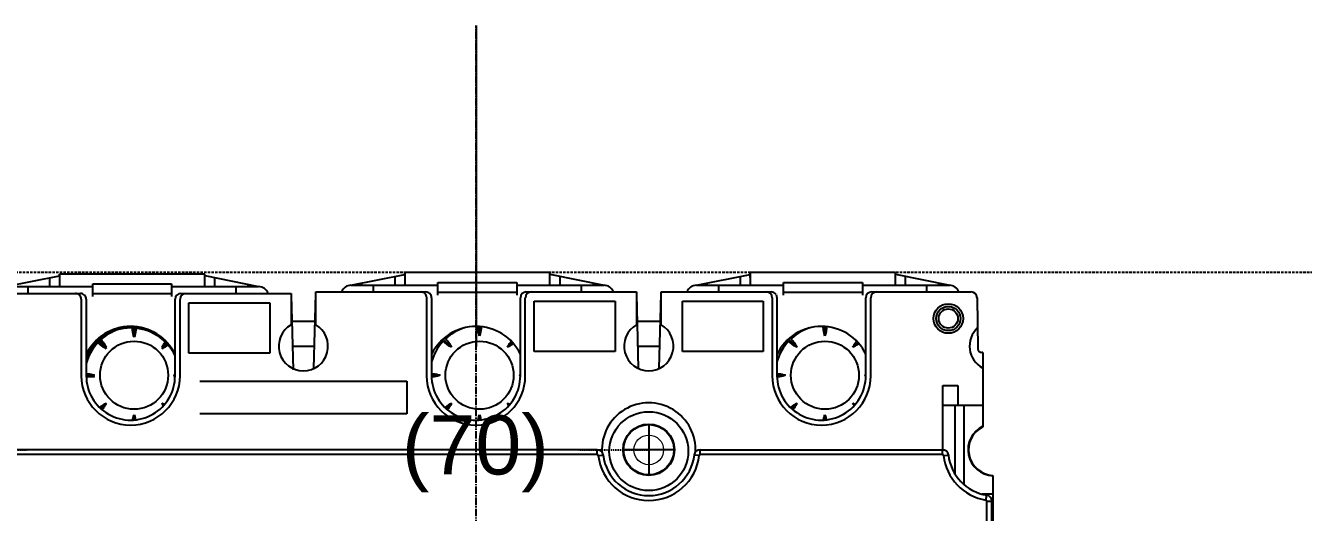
# Model space of a CAD drawing. Header units: millimetres. Extents: x 0 to 6325, y 0 to 4472.
# Drawn here: x 4446.9 to 4576.4, y 4002.5 to 4051.8 of the extents above; entities that cross this region are included whole.
import ezdxf
from ezdxf.enums import TextEntityAlignment as Align

# ---------------------------------------------------------------- set-up
doc = ezdxf.new("R2010")
doc.units = ezdxf.units.MM
for name, pattern in [('AXES2', [1.125, 0.75, -0.125, 0.125, -0.125]), ('DASHED', [0.75, 0.5, -0.25]), ('DASHED2', [0.375, 0.25, -0.125])]:
    doc.linetypes.add(name, pattern=pattern)
doc.layers.add('AXE', color=80, linetype='AXES2')
doc.layers.add('THIET BI', color=2, linetype='Continuous')
doc.styles.add('chuviet', font='arial.ttf')

# ---------------------------------------------------------------- blocks, each defined once
blk = doc.blocks.new('dfdfdfd')
for p, q in [((2712784.92, 168012.33), (2712790.4, 168013.43)), ((2712789.4, 168012.33), (2712789.4, 168013.22)), ((2712790.4, 168013.6), (2712790.4, 168012.33)), ((2712805.1, 168013.6), (2712790.4, 168013.6)), ((2712790.4, 168013.45), (2712790.4, 168013.6)), ((2712805.1, 168012.33), (2712805.1, 168013.6)), ((2712805.1, 168013.45), (2712805.1, 168013.6)), ((2712805.1, 168013.45), (2712810.57, 168012.33)), ((2712806.1, 168013.23), (2712806.1, 168012.33)), ((2712819.92, 168012.47), (2712825.39, 168013.57)), ((2712824.39, 168012.47), (2712824.39, 168013.36)), ((2712825.39, 168013.75), (2712825.39, 168012.47)), ((2712840.09, 168013.75), (2712825.39, 168013.75)), ((2712825.39, 168013.59), (2712825.39, 168013.75)), ((2712828.74, 168011.48), (2712828.74, 168012.75)), ((2712828.74, 168012.75), (2712836.74, 168012.75)), ((2712836.74, 168012.75), (2712836.74, 168011.48)), ((2712840.09, 168012.47), (2712840.09, 168013.75)), ((2712840.09, 168013.59), (2712840.09, 168013.75)), ((2712840.09, 168013.59), (2712845.57, 168012.47)), ((2712841.09, 168013.37), (2712841.09, 168012.47)), ((2712854.92, 168012.47), (2712860.39, 168013.57)), ((2712859.39, 168012.47), (2712859.39, 168013.36)), ((2712860.39, 168013.75), (2712860.39, 168012.47)), ((2712875.09, 168013.75), (2712860.39, 168013.75)), ((2712860.39, 168013.59), (2712860.39, 168013.75)), ((2712863.74, 168011.48), (2712863.74, 168012.75)), ((2712863.74, 168012.75), (2712871.74, 168012.75)), ((2712871.74, 168012.75), (2712871.74, 168011.48)), ((2712875.09, 168012.47), (2712875.09, 168013.75)), ((2712875.09, 168013.59), (2712875.09, 168013.75)), ((2712875.09, 168013.59), (2712880.61, 168012.47)), ((2712876.09, 168013.37), (2712876.09, 168012.47)), ((2712781.35, 168011.65), (2712792.5, 168011.65)), ((2712784.92, 168012.33), (2712793.75, 168012.33)), ((2712787.2, 168011.65), (2712787.2, 168012.33)), ((2712793.75, 168011.34), (2712793.75, 168012.6)), ((2712793.75, 168012.6), (2712801.75, 168012.6)), ((2712801.75, 168011.6), (2712793.75, 168011.6)), ((2712801.75, 168012.6), (2712801.75, 168011.34)), ((2712801.75, 168012.33), (2712810.57, 168012.33)), ((2712802.7, 168011.65), (2712813.85, 168011.65)), ((2712808.3, 168011.65), (2712808.3, 168012.33)), ((2712813.85, 168011.65), (2712813.85, 168008.32)), ((2712813.85, 168011.43), (2712814.05, 168003.91)), ((2712816.15, 168004.05), (2712816.35, 168011.59)), ((2712816.35, 168008.46), (2712816.35, 168011.8)), ((2712816.35, 168011.8), (2712827.49, 168011.8)), ((2712819.92, 168012.47), (2712828.74, 168012.47)), ((2712822.19, 168011.8), (2712822.19, 168012.47)), ((2712836.74, 168011.75), (2712828.74, 168011.75)), ((2712836.74, 168012.47), (2712845.57, 168012.47)), ((2712837.69, 168011.8), (2712848.85, 168011.8)), ((2712843.29, 168011.8), (2712843.29, 168012.47)), ((2712848.85, 168011.8), (2712848.85, 168008.46)), ((2712848.85, 168011.57), (2712849.04, 168004.05)), ((2712851.15, 168004.05), (2712851.35, 168011.59)), ((2712851.35, 168008.46), (2712851.35, 168011.8)), ((2712851.35, 168011.8), (2712862.49, 168011.8)), ((2712854.92, 168012.47), (2712863.74, 168012.47)), ((2712857.19, 168011.8), (2712857.19, 168012.47)), ((2712863, 168011.52), (2712863.09, 168011.2)), ((2712871.74, 168011.75), (2712863.74, 168011.75)), ((2712871.74, 168012.47), (2712880.57, 168012.47)), ((2712872.69, 168011.8), (2712882.76, 168011.8)), ((2712878.29, 168011.8), (2712878.29, 168012.47)), ((2712792.6, 168011.06), (2712792.6, 168003.14)), ((2712793.1, 168011.05), (2712793.1, 168003.15)), ((2712802.1, 168003.15), (2712802.1, 168011.05)), ((2712802.6, 168003.17), (2712802.6, 168011.04)), ((2712803.5, 168005.6), (2712803.5, 168010.7)), ((2712803.5, 168010.7), (2712811.7, 168010.7)), ((2712811.7, 168010.7), (2712811.7, 168005.6)), ((2712827.59, 168011.2), (2712827.59, 168003.28)), ((2712828.09, 168011.2), (2712828.09, 168003.3)), ((2712837.09, 168003.3), (2712837.09, 168011.2)), ((2712837.59, 168003.31), (2712837.59, 168011.19)), ((2712838.5, 168005.75), (2712838.5, 168010.85)), ((2712838.5, 168010.85), (2712846.7, 168010.85)), ((2712846.7, 168010.85), (2712846.7, 168005.75)), ((2712853.5, 168005.75), (2712853.5, 168010.85)), ((2712853.5, 168010.85), (2712861.7, 168010.85)), ((2712861.7, 168010.85), (2712861.7, 168005.75)), ((2712862.6, 168011.2), (2712862.6, 168003.3)), ((2712863.09, 168011.2), (2712863.09, 168003.3)), ((2712872.09, 168003.3), (2712872.09, 168011.2)), ((2712872.6, 168003.3), (2712872.6, 168011.2)), ((2712883.36, 168011.21), (2712883.45, 168006.04)), ((2712797.95, 168007.35), (2712797.95, 168008.27)), ((2712797.95, 168007.2), (2712797.95, 168008.12)), ((2712816.27, 168008.8), (2712813.92, 168008.8)), ((2712832.95, 168007.35), (2712832.95, 168008.26)), ((2712851.27, 168008.8), (2712848.92, 168008.8)), ((2712867.95, 168007.35), (2712867.95, 168008.26)), ((2712794.07, 168006.82), (2712794.18, 168006.71)), ((2712794.07, 168006.68), (2712794.18, 168006.56)), ((2712794.2, 168006.77), (2712794.11, 168006.86)), ((2712794.21, 168006.62), (2712794.11, 168006.72)), ((2712795.12, 168006.18), (2712794.27, 168007.02)), ((2712795.12, 168006.03), (2712794.28, 168006.88)), ((2712794.46, 168007.17), (2712794.53, 168007.09)), ((2712794.46, 168007.02), (2712794.53, 168006.95)), ((2712794.59, 168007.12), (2712794.51, 168007.2)), ((2712794.59, 168006.97), (2712794.51, 168007.06)), ((2712800.78, 168006.18), (2712801.27, 168006.66)), ((2712800.78, 168006.03), (2712801.27, 168006.52)), ((2712813.98, 168006.3), (2712816.21, 168006.3)), ((2712829.07, 168006.82), (2712829.18, 168006.71)), ((2712829.2, 168006.77), (2712829.11, 168006.86)), ((2712830.12, 168006.18), (2712829.27, 168007.02)), ((2712829.46, 168007.16), (2712829.53, 168007.09)), ((2712829.59, 168007.12), (2712829.5, 168007.2)), ((2712835.78, 168006.18), (2712836.27, 168006.66)), ((2712848.98, 168006.3), (2712851.21, 168006.3)), ((2712864.07, 168006.82), (2712864.18, 168006.71)), ((2712864.2, 168006.77), (2712864.11, 168006.86)), ((2712865.12, 168006.18), (2712864.27, 168007.02)), ((2712864.46, 168007.16), (2712864.53, 168007.09)), ((2712864.59, 168007.12), (2712864.5, 168007.2)), ((2712870.78, 168006.18), (2712871.27, 168006.66)), ((2712811.7, 168005.6), (2712803.5, 168005.6)), ((2712846.7, 168005.75), (2712838.5, 168005.75)), ((2712861.7, 168005.75), (2712853.5, 168005.75)), ((2712883.95, 168005.65), (2712883.85, 168005.65)), ((2712883.95, 168005.65), (2712883.95, 167998.13)), ((2712793.95, 168003.35), (2712793.1, 168003.35)), ((2712793.95, 168003.2), (2712793.1, 168003.2)), ((2712801.95, 168003.35), (2712802.1, 168003.35)), ((2712801.96, 168003.2), (2712802.1, 168003.2)), ((2712804.6, 168002.75), (2712825.6, 168002.75)), ((2712825.6, 168002.75), (2712825.6, 167999.45)), ((2712828.95, 168003.35), (2712828.09, 168003.35)), ((2712836.95, 168003.35), (2712837.09, 168003.35)), ((2712863.95, 168003.35), (2712863.09, 168003.35)), ((2712871.95, 168003.35), (2712872.09, 168003.35)), ((2712879.9, 167995.8), (2712879.9, 168002.3)), ((2712879.9, 168002.3), (2712881.4, 168002.3)), ((2712881.4, 168002.3), (2712881.4, 168000.3)), ((2712795.12, 168000.52), (2712794.59, 167999.98)), ((2712800.95, 168000.35), (2712800.78, 168000.52)), ((2712830.12, 168000.52), (2712829.58, 167999.98)), ((2712835.95, 168000.34), (2712835.78, 168000.52)), ((2712865.12, 168000.52), (2712864.58, 167999.98)), ((2712870.95, 168000.34), (2712870.78, 168000.52)), ((2712879.9, 168000.3), (2712883.95, 168000.3)), ((2712881.15, 167993.31), (2712881.15, 168000.3)), ((2712882.05, 167992.28), (2712882.05, 168000.3)), ((2712797.95, 167998.84), (2712797.95, 167999.35)), ((2712825.6, 167999.45), (2712804.6, 167999.45)), ((2712832.95, 167998.84), (2712832.95, 167999.34)), ((2712867.95, 167998.84), (2712867.95, 167999.34)), ((2712844.88, 167995.8), (2712785.1, 167995.8)), ((2712844.88, 167995.3), (2712785.33, 167995.3)), ((2712844.88, 167995.3), (2712844.88, 167995.8)), ((2712844.98, 167995.21), (2712845.48, 167995.26)), ((2712855.21, 167995.21), (2712854.72, 167995.26)), ((2712855.31, 167995.3), (2712855.31, 167995.8)), ((2712855.31, 167995.8), (2712880.1, 167995.8)), ((2712879.86, 167995.3), (2712855.31, 167995.3)), ((2712879.86, 167995.3), (2712879.86, 167995.8)), ((2712879.96, 167995.21), (2712880.46, 167995.26)), ((2712880.1, 167995.8), (2712880.1, 167995.75)), ((2712884.95, 167993.2), (2712884.95, 167903.27)), ((2712884.95, 167991.3), (2712883.88, 167991.3)), ((2712884.26, 167990.69), (2712884.34, 167991.19)), ((2712884.35, 167985.79), (2712884.35, 167990.6)), ((2712884.35, 167990.6), (2712884.85, 167990.6)), ((2712884.85, 167904.4), (2712884.85, 167990.6))]:
    blk.add_line(p, q)
for centre, radius in [((2712880.45, 168009.1), 1.5), ((2712880.45, 168009.1), 1.23), ((2712880.45, 168009.1), 0.975), ((2712797.95, 168003.35), 3.45), ((2712832.95, 168003.35), 3.45), ((2712867.95, 168003.35), 3.45), ((2712850.1, 167995.8), 2.6), ((2712850.1, 167995.8), 2.55)]:
    blk.add_circle(centre, radius)
for centre, radius, start, end in [((2712792, 168011.05), 0.6, 359.9811, 90.0003), ((2712792.5, 168011.05), 0.6, 0.0008, 90.0044), ((2712802.7, 168011.05), 0.6, 90.0044, 180.0002), ((2712803.2, 168011.05), 0.6, 89.9998, 179.9699), ((2712809.22, 168011.51), 1, 55.0271, 77.5109), ((2712810.57, 168011.33), 1, 19.111, 90), ((2712819.92, 168011.47), 1, 90.0002, 160.8943), ((2712821.27, 168011.67), 1, 102.4318, 126.1569), ((2712827, 168011.2), 0.6, 359.9811, 90.0003), ((2712827.49, 168011.2), 0.6, 0.0008, 90.0044), ((2712837.69, 168011.2), 0.6, 90.0044, 180.0002), ((2712838.2, 168011.2), 0.6, 89.9998, 179.9699), ((2712844.22, 168011.66), 1, 55.0271, 77.5109), ((2712845.57, 168011.47), 1, 19.111, 90), ((2712854.92, 168011.47), 1, 90.0002, 160.8943), ((2712856.27, 168011.67), 1, 102.4318, 126.1569), ((2712862, 168011.2), 0.6, 0.0007, 89.9891), ((2712862.49, 168011.2), 0.6, 32.7034, 90.0054), ((2712872.69, 168011.2), 0.6, 90.0098, 180.0002), ((2712873.2, 168011.2), 0.6, 90.0025, 179.9989), ((2712879.22, 168011.66), 1, 55.0271, 77.5109), ((2712880.57, 168011.47), 1, 19.1074, 90), ((2712882.76, 168011.2), 0.6, 1.0002, 90.0027), ((2712797.6, 168003.3), 5, 25.843, 154.1578), ((2712797.6, 168003.15), 5, 25.843, 154.1578), ((2712797.95, 168003.35), 5.05, 110.0682, 133.058), ((2712797.95, 168003.2), 5.05, 110.0685, 133.058), ((2712797.95, 168003.35), 5.05, 108.3956, 131.7236), ((2712797.95, 168003.2), 5.05, 108.3965, 131.7236), ((2712815.1, 168006.3), 2.5, 120.0003, 59.9997), ((2712832.6, 168003.3), 5, 25.843, 154.1578), ((2712832.95, 168003.35), 5.05, 110.0685, 133.058), ((2712832.95, 168003.35), 5.05, 108.3965, 131.7236), ((2712850.1, 168006.3), 2.5, 120.0006, 59.9994), ((2712867.6, 168003.3), 5, 25.843, 154.1578), ((2712867.95, 168003.35), 5.05, 110.0682, 133.058), ((2712867.95, 168003.35), 5.05, 108.3956, 131.7236), ((2712885.1, 168006.3), 2.5, 132.3068, 242.5678), ((2712797.95, 168003.35), 5.05, 138.2766, 164.4976), ((2712797.95, 168003.35), 5.05, 136.9422, 164.4353), ((2712797.95, 168003.2), 5.05, 136.9422, 164.435), ((2712797.95, 168003.2), 5.05, 138.2766, 164.4974), ((2712832.95, 168003.35), 5.05, 136.9422, 164.435), ((2712832.95, 168003.35), 5.05, 138.2766, 164.4974), ((2712867.95, 168003.35), 5.05, 136.9422, 164.4353), ((2712867.95, 168003.35), 5.05, 138.2766, 164.4976), ((2712883.85, 168006.05), 0.4, 181, 270), ((2712797.6, 168003.3), 5, 180.0002, 0.0002), ((2712797.6, 168003.3), 4.5, 179.9962, 360), ((2712832.59, 168003.3), 5, 180.1316, 0), ((2712832.59, 168003.3), 4.5, 179.996, 360), ((2712867.6, 168003.3), 5, 180.0002, 0.0002), ((2712867.59, 168003.3), 4.5, 179.9962, 360), ((2712850.1, 167995.8), 4.75, 356.59, 183.4099), ((2712885.1, 167995.8), 2.65, 115.7193, 266.7552), ((2712885.1, 167995.79), 2.6, 116.2586, 266.6862), ((2712844.88, 167995.2), 0.6, 6.5624, 90), ((2712844.88, 167995.2), 0.1, 6.5624, 90), ((2712850.1, 167995.8), 5.15, 186.5624, 353.4376), ((2712850.1, 167995.8), 4.65, 186.5624, 353.4376), ((2712855.31, 167995.2), 0.6, 90, 173.4376), ((2712855.31, 167995.2), 0.1, 90, 173.4376), ((2712879.86, 167995.2), 0.6, 6.5374, 90), ((2712879.86, 167995.2), 0.1, 6.5374, 90), ((2712885.1, 167995.8), 5.17, 186.5374, 260.7182), ((2712885.1, 167995.8), 4.67, 186.5374, 260.7182), ((2712884.25, 167990.6), 0.6, 0, 80.7182), ((2712884.25, 167990.6), 0.1, 0, 80.7182)]:
    blk.add_arc(centre, radius, start, end)
for points, knots in [([(2712860.39, 168013.25), (2712860.39, 168013.28), (2712860.39, 168013.36), (2712860.38, 168013.47), (2712860.37, 168013.54), (2712860.36, 168013.57)], [0, 0, 0, 0, 0.1067968, 0.2273914, 0.3224654, 0.3224654, 0.3224654, 0.3224654]), ([(2712797.95, 168007.35), (2712797.91, 168007.46), (2712797.85, 168007.69), (2712797.8, 168008), (2712797.78, 168008.2), (2712797.78, 168008.28)], [0, 0, 0, 0, 0.3517872, 0.7059577, 0.9498197, 0.9498197, 0.9498197, 0.9498197]), ([(2712797.95, 168007.2), (2712797.91, 168007.32), (2712797.85, 168007.54), (2712797.8, 168007.86), (2712797.79, 168008.06), (2712797.78, 168008.14)], [0, 0, 0, 0, 0.3517872, 0.7059578, 0.9498205, 0.9498205, 0.9498205, 0.9498205]), ([(2712798.12, 168008.25), (2712798.12, 168008.18), (2712798.1, 168007.99), (2712798.05, 168007.69), (2712797.99, 168007.46), (2712797.95, 168007.35)], [0, 0, 0, 0, 0.2133175, 0.5674723, 0.9189504, 0.9189504, 0.9189504, 0.9189504]), ([(2712798.12, 168008.11), (2712798.12, 168008.03), (2712798.11, 168007.85), (2712798.06, 168007.54), (2712797.99, 168007.32), (2712797.95, 168007.2)], [0, 0, 0, 0, 0.2133182, 0.567473, 0.9189512, 0.9189512, 0.9189512, 0.9189512]), ([(2712832.95, 168007.35), (2712832.91, 168007.46), (2712832.85, 168007.69), (2712832.8, 168008), (2712832.78, 168008.2), (2712832.78, 168008.28)], [0, 0, 0, 0, 0.3517872, 0.7059578, 0.9498205, 0.9498205, 0.9498205, 0.9498205]), ([(2712833.12, 168008.25), (2712833.11, 168008.18), (2712833.1, 168007.99), (2712833.05, 168007.69), (2712832.99, 168007.46), (2712832.95, 168007.35)], [0, 0, 0, 0, 0.2133182, 0.567473, 0.9189512, 0.9189512, 0.9189512, 0.9189512]), ([(2712867.95, 168007.35), (2712867.91, 168007.46), (2712867.85, 168007.69), (2712867.8, 168008), (2712867.78, 168008.2), (2712867.78, 168008.28)], [0, 0, 0, 0, 0.3517872, 0.7059577, 0.9498197, 0.9498197, 0.9498197, 0.9498197]), ([(2712868.12, 168008.25), (2712868.11, 168008.18), (2712868.1, 168007.99), (2712868.05, 168007.69), (2712867.99, 168007.46), (2712867.95, 168007.35)], [0, 0, 0, 0, 0.2133175, 0.5674723, 0.9189504, 0.9189504, 0.9189504, 0.9189504]), ([(2712794.18, 168006.71), (2712794.18, 168006.72), (2712794.19, 168006.73), (2712794.2, 168006.75), (2712794.2, 168006.76), (2712794.2, 168006.77)], [0, 0, 0, 0, 0.02095836, 0.04193502, 0.06292966, 0.06292966, 0.06292966, 0.06292966]), ([(2712794.18, 168006.56), (2712794.19, 168006.57), (2712794.19, 168006.58), (2712794.2, 168006.6), (2712794.2, 168006.62), (2712794.21, 168006.62)], [0, 0, 0, 0, 0.02095836, 0.04193502, 0.06292966, 0.06292966, 0.06292966, 0.06292966]), ([(2712794.2, 168006.77), (2712794.21, 168006.77), (2712794.22, 168006.78), (2712794.24, 168006.79), (2712794.26, 168006.79), (2712794.26, 168006.8)], [0, 0, 0, 0, 0.02108079, 0.04214508, 0.06319282, 0.06319282, 0.06319282, 0.06319282]), ([(2712794.21, 168006.62), (2712794.21, 168006.63), (2712794.23, 168006.63), (2712794.24, 168006.64), (2712794.26, 168006.65), (2712794.26, 168006.65)], [0, 0, 0, 0, 0.02108079, 0.04214508, 0.06319282, 0.06319282, 0.06319282, 0.06319282]), ([(2712795.12, 168006.18), (2712795.02, 168006.23), (2712794.81, 168006.34), (2712794.52, 168006.55), (2712794.35, 168006.71), (2712794.26, 168006.8)], [0, 0, 0, 0, 0.351786, 0.705898, 1.063286, 1.063286, 1.063286, 1.063286]), ([(2712795.12, 168006.03), (2712795.02, 168006.08), (2712794.81, 168006.2), (2712794.52, 168006.41), (2712794.35, 168006.57), (2712794.26, 168006.65)], [0, 0, 0, 0, 0.351786, 0.705898, 1.063286, 1.063286, 1.063286, 1.063286]), ([(2712794.53, 168007.09), (2712794.53, 168007.09), (2712794.52, 168007.08), (2712794.51, 168007.06), (2712794.51, 168007.04), (2712794.5, 168007.04)], [0, 0, 0, 0, 0.02104995, 0.04211779, 0.06320371, 0.06320371, 0.06320371, 0.06320371]), ([(2712794.5, 168007.04), (2712794.59, 168006.95), (2712794.75, 168006.78), (2712794.96, 168006.49), (2712795.07, 168006.28), (2712795.12, 168006.18)], [0, 0, 0, 0, 0.357721, 0.711816, 1.063293, 1.063293, 1.063293, 1.063293]), ([(2712794.53, 168006.95), (2712794.53, 168006.94), (2712794.52, 168006.93), (2712794.52, 168006.91), (2712794.51, 168006.9), (2712794.51, 168006.89)], [0, 0, 0, 0, 0.02104995, 0.04211779, 0.06320371, 0.06320371, 0.06320371, 0.06320371]), ([(2712794.51, 168006.89), (2712794.59, 168006.81), (2712794.75, 168006.63), (2712794.96, 168006.34), (2712795.07, 168006.14), (2712795.12, 168006.03)], [0, 0, 0, 0, 0.357721, 0.711816, 1.063293, 1.063293, 1.063293, 1.063293]), ([(2712794.53, 168007.09), (2712794.54, 168007.1), (2712794.55, 168007.1), (2712794.57, 168007.11), (2712794.58, 168007.11), (2712794.59, 168007.12)], [0, 0, 0, 0, 0.02099181, 0.04196529, 0.06292042, 0.06292042, 0.06292042, 0.06292042]), ([(2712794.53, 168006.95), (2712794.54, 168006.95), (2712794.55, 168006.96), (2712794.57, 168006.96), (2712794.59, 168006.97), (2712794.59, 168006.97)], [0, 0, 0, 0, 0.02099181, 0.0419653, 0.06292042, 0.06292042, 0.06292042, 0.06292042]), ([(2712800.78, 168006.18), (2712800.83, 168006.28), (2712800.95, 168006.49), (2712801.09, 168006.68), (2712801.16, 168006.78), (2712801.16, 168006.78)], [0, 0, 0, 0, 0.3518006, 0.7059213, 0.7135328, 0.7135328, 0.7135328, 0.7135328]), ([(2712800.78, 168006.03), (2712800.83, 168006.14), (2712800.95, 168006.34), (2712801.09, 168006.54), (2712801.17, 168006.63), (2712801.17, 168006.63)], [0, 0, 0, 0, 0.3518006, 0.7059213, 0.7135385, 0.7135385, 0.7135385, 0.7135385]), ([(2712801.37, 168006.55), (2712801.28, 168006.48), (2712801.09, 168006.34), (2712800.89, 168006.23), (2712800.78, 168006.18)], [0, 0, 0, 0, 0.3454717, 0.6969639, 0.6969639, 0.6969639, 0.6969639]), ([(2712801.37, 168006.41), (2712801.28, 168006.33), (2712801.09, 168006.2), (2712800.89, 168006.08), (2712800.78, 168006.03)], [0, 0, 0, 0, 0.3454774, 0.6969696, 0.6969696, 0.6969696, 0.6969696]), ([(2712829.18, 168006.71), (2712829.18, 168006.71), (2712829.19, 168006.73), (2712829.2, 168006.75), (2712829.2, 168006.76), (2712829.2, 168006.77)], [0, 0, 0, 0, 0.02095836, 0.04193502, 0.06292966, 0.06292966, 0.06292966, 0.06292966]), ([(2712829.2, 168006.77), (2712829.21, 168006.77), (2712829.22, 168006.78), (2712829.24, 168006.78), (2712829.25, 168006.79), (2712829.26, 168006.79)], [0, 0, 0, 0, 0.02108078, 0.04214508, 0.06319281, 0.06319281, 0.06319281, 0.06319281]), ([(2712830.12, 168006.18), (2712830.01, 168006.23), (2712829.81, 168006.34), (2712829.52, 168006.55), (2712829.34, 168006.71), (2712829.26, 168006.79)], [0, 0, 0, 0, 0.351786, 0.705898, 1.063286, 1.063286, 1.063286, 1.063286]), ([(2712829.53, 168007.09), (2712829.53, 168007.09), (2712829.52, 168007.07), (2712829.51, 168007.06), (2712829.5, 168007.04), (2712829.5, 168007.04)], [0, 0, 0, 0, 0.02104995, 0.04211779, 0.06320371, 0.06320371, 0.06320371, 0.06320371]), ([(2712829.5, 168007.04), (2712829.59, 168006.95), (2712829.75, 168006.78), (2712829.95, 168006.49), (2712830.07, 168006.28), (2712830.12, 168006.18)], [0, 0, 0, 0, 0.357721, 0.711816, 1.063293, 1.063293, 1.063293, 1.063293]), ([(2712829.53, 168007.09), (2712829.54, 168007.1), (2712829.55, 168007.1), (2712829.57, 168007.11), (2712829.58, 168007.11), (2712829.59, 168007.12)], [0, 0, 0, 0, 0.02099181, 0.0419653, 0.06292042, 0.06292042, 0.06292042, 0.06292042]), ([(2712835.78, 168006.18), (2712835.83, 168006.28), (2712835.95, 168006.49), (2712836.09, 168006.68), (2712836.16, 168006.77), (2712836.16, 168006.78)], [0, 0, 0, 0, 0.3518006, 0.7059213, 0.7135385, 0.7135385, 0.7135385, 0.7135385]), ([(2712836.37, 168006.55), (2712836.28, 168006.48), (2712836.09, 168006.34), (2712835.89, 168006.23), (2712835.78, 168006.18)], [0, 0, 0, 0, 0.3454774, 0.6969696, 0.6969696, 0.6969696, 0.6969696]), ([(2712864.18, 168006.71), (2712864.18, 168006.71), (2712864.19, 168006.73), (2712864.2, 168006.75), (2712864.2, 168006.76), (2712864.2, 168006.77)], [0, 0, 0, 0, 0.02095837, 0.04193502, 0.06292966, 0.06292966, 0.06292966, 0.06292966]), ([(2712864.2, 168006.77), (2712864.21, 168006.77), (2712864.22, 168006.78), (2712864.24, 168006.78), (2712864.25, 168006.79), (2712864.26, 168006.79)], [0, 0, 0, 0, 0.02108079, 0.04214508, 0.06319282, 0.06319282, 0.06319282, 0.06319282]), ([(2712865.12, 168006.18), (2712865.01, 168006.23), (2712864.81, 168006.34), (2712864.52, 168006.55), (2712864.34, 168006.71), (2712864.26, 168006.79)], [0, 0, 0, 0, 0.351786, 0.705898, 1.063286, 1.063286, 1.063286, 1.063286]), ([(2712864.53, 168007.09), (2712864.53, 168007.09), (2712864.52, 168007.07), (2712864.51, 168007.06), (2712864.5, 168007.04), (2712864.5, 168007.04)], [0, 0, 0, 0, 0.02104995, 0.04211779, 0.06320371, 0.06320371, 0.06320371, 0.06320371]), ([(2712864.5, 168007.04), (2712864.59, 168006.95), (2712864.75, 168006.78), (2712864.95, 168006.49), (2712865.07, 168006.28), (2712865.12, 168006.18)], [0, 0, 0, 0, 0.357721, 0.711816, 1.063293, 1.063293, 1.063293, 1.063293]), ([(2712864.53, 168007.09), (2712864.54, 168007.1), (2712864.55, 168007.1), (2712864.57, 168007.11), (2712864.58, 168007.11), (2712864.59, 168007.12)], [0, 0, 0, 0, 0.02099181, 0.0419653, 0.06292042, 0.06292042, 0.06292042, 0.06292042]), ([(2712870.78, 168006.18), (2712870.83, 168006.28), (2712870.95, 168006.49), (2712871.09, 168006.68), (2712871.16, 168006.77), (2712871.16, 168006.78)], [0, 0, 0, 0, 0.3518006, 0.7059213, 0.7135328, 0.7135328, 0.7135328, 0.7135328]), ([(2712871.37, 168006.55), (2712871.28, 168006.48), (2712871.09, 168006.34), (2712870.89, 168006.23), (2712870.78, 168006.18)], [0, 0, 0, 0, 0.3454717, 0.6969639, 0.6969639, 0.6969639, 0.6969639]), ([(2712793.1, 168003.51), (2712793.15, 168003.51), (2712793.32, 168003.5), (2712793.61, 168003.45), (2712793.84, 168003.39), (2712793.95, 168003.35)], [0, 0, 0, 0, 0.1658927, 0.5200309, 0.8714951, 0.8714951, 0.8714951, 0.8714951]), ([(2712793.1, 168003.37), (2712793.15, 168003.37), (2712793.33, 168003.35), (2712793.61, 168003.31), (2712793.84, 168003.24), (2712793.95, 168003.2)], [0, 0, 0, 0, 0.1658868, 0.520025, 0.8714892, 0.8714892, 0.8714892, 0.8714892]), ([(2712793.95, 168003.35), (2712793.84, 168003.31), (2712793.61, 168003.24), (2712793.38, 168003.21), (2712793.26, 168003.2)], [0, 0, 0, 0, 0.3517663, 0.7059288, 0.7059288, 0.7059288, 0.7059288]), ([(2712828.09, 168003.51), (2712828.15, 168003.51), (2712828.32, 168003.5), (2712828.61, 168003.45), (2712828.84, 168003.39), (2712828.95, 168003.35)], [0, 0, 0, 0, 0.1658868, 0.520025, 0.8714892, 0.8714892, 0.8714892, 0.8714892]), ([(2712828.95, 168003.35), (2712828.84, 168003.31), (2712828.61, 168003.24), (2712828.38, 168003.21), (2712828.26, 168003.19)], [0, 0, 0, 0, 0.3517663, 0.7059288, 0.7059288, 0.7059288, 0.7059288]), ([(2712863.09, 168003.51), (2712863.15, 168003.51), (2712863.32, 168003.5), (2712863.61, 168003.45), (2712863.84, 168003.39), (2712863.95, 168003.35)], [0, 0, 0, 0, 0.1658927, 0.5200309, 0.8714951, 0.8714951, 0.8714951, 0.8714951]), ([(2712863.95, 168003.35), (2712863.84, 168003.31), (2712863.61, 168003.24), (2712863.38, 168003.21), (2712863.26, 168003.19)], [0, 0, 0, 0, 0.3517663, 0.7059288, 0.7059288, 0.7059288, 0.7059288]), ([(2712794.46, 168000.08), (2712794.48, 168000.1), (2712794.59, 168000.2), (2712794.81, 168000.35), (2712795.02, 168000.47), (2712795.12, 168000.52)], [0, 0, 0, 0, 0.089243, 0.4433347, 0.794802, 0.794802, 0.794802, 0.794802]), ([(2712795.12, 168000.52), (2712795.07, 168000.41), (2712794.96, 168000.21), (2712794.81, 168000), (2712794.72, 167999.9), (2712794.71, 167999.89)], [0, 0, 0, 0, 0.3517865, 0.7058999, 0.7537515, 0.7537515, 0.7537515, 0.7537515]), ([(2712829.46, 168000.08), (2712829.48, 168000.1), (2712829.59, 168000.19), (2712829.81, 168000.35), (2712830.01, 168000.47), (2712830.12, 168000.52)], [0, 0, 0, 0, 0.0892383, 0.4433299, 0.7947973, 0.7947973, 0.7947973, 0.7947973]), ([(2712830.12, 168000.52), (2712830.07, 168000.41), (2712829.95, 168000.2), (2712829.81, 168000), (2712829.72, 167999.9), (2712829.71, 167999.89)], [0, 0, 0, 0, 0.3517865, 0.7058999, 0.7537468, 0.7537468, 0.7537468, 0.7537468]), ([(2712864.46, 168000.08), (2712864.48, 168000.1), (2712864.59, 168000.19), (2712864.81, 168000.35), (2712865.01, 168000.47), (2712865.12, 168000.52)], [0, 0, 0, 0, 0.089243, 0.4433347, 0.794802, 0.794802, 0.794802, 0.794802]), ([(2712865.12, 168000.52), (2712865.07, 168000.41), (2712864.95, 168000.2), (2712864.81, 168000), (2712864.72, 167999.9), (2712864.71, 167999.89)], [0, 0, 0, 0, 0.3517865, 0.7058999, 0.7537515, 0.7537515, 0.7537515, 0.7537515]), ([(2712797.82, 167998.83), (2712797.83, 167998.89), (2712797.86, 167999.06), (2712797.91, 167999.24), (2712797.95, 167999.35)], [0, 0, 0, 0, 0.1817613, 0.5332385, 0.5332385, 0.5332385, 0.5332385]), ([(2712797.95, 167999.35), (2712797.99, 167999.24), (2712798.04, 167999.07), (2712798.07, 167998.91), (2712798.08, 167998.86)], [0, 0, 0, 0, 0.3517875, 0.5004497, 0.5004497, 0.5004497, 0.5004497]), ([(2712832.82, 167998.83), (2712832.83, 167998.89), (2712832.86, 167999.06), (2712832.91, 167999.23), (2712832.95, 167999.34)], [0, 0, 0, 0, 0.1817623, 0.5332396, 0.5332396, 0.5332396, 0.5332396]), ([(2712832.95, 167999.34), (2712832.99, 167999.23), (2712833.03, 167999.07), (2712833.07, 167998.91), (2712833.07, 167998.86)], [0, 0, 0, 0, 0.3517875, 0.5004507, 0.5004507, 0.5004507, 0.5004507]), ([(2712867.82, 167998.83), (2712867.83, 167998.89), (2712867.86, 167999.06), (2712867.91, 167999.23), (2712867.95, 167999.34)], [0, 0, 0, 0, 0.1817613, 0.5332385, 0.5332385, 0.5332385, 0.5332385]), ([(2712867.95, 167999.34), (2712867.99, 167999.23), (2712868.03, 167999.07), (2712868.07, 167998.91), (2712868.07, 167998.86)], [0, 0, 0, 0, 0.3517875, 0.5004497, 0.5004497, 0.5004497, 0.5004497])]:
    blk.add_open_spline(points, degree=3, knots=knots)
for points in [[(2712793.26, 168003.2), (2712793.21, 168003.19), (2712793.16, 168003.19), (2712793.11, 168003.18)], [(2712801.95, 168003.35), (2712802, 168003.36), (2712802.05, 168003.38), (2712802.09, 168003.39)], [(2712802.09, 168003.3), (2712802.05, 168003.32), (2712802, 168003.33), (2712801.95, 168003.35)], [(2712801.96, 168003.2), (2712802, 168003.22), (2712802.05, 168003.23), (2712802.1, 168003.25)], [(2712802.1, 168003.16), (2712802.05, 168003.17), (2712802, 168003.19), (2712801.96, 168003.2)], [(2712828.26, 168003.19), (2712828.21, 168003.19), (2712828.16, 168003.18), (2712828.11, 168003.18)], [(2712836.95, 168003.35), (2712837, 168003.36), (2712837.05, 168003.38), (2712837.09, 168003.39)], [(2712837.09, 168003.3), (2712837.05, 168003.31), (2712837, 168003.33), (2712836.95, 168003.35)], [(2712863.26, 168003.19), (2712863.21, 168003.19), (2712863.16, 168003.18), (2712863.11, 168003.18)], [(2712871.95, 168003.35), (2712872, 168003.36), (2712872.05, 168003.38), (2712872.09, 168003.39)], [(2712872.09, 168003.3), (2712872.05, 168003.31), (2712872, 168003.33), (2712871.95, 168003.35)], [(2712800.91, 168000.29), (2712800.86, 168000.36), (2712800.82, 168000.44), (2712800.78, 168000.52)], [(2712800.78, 168000.52), (2712800.85, 168000.48), (2712800.93, 168000.44), (2712801, 168000.4)], [(2712835.9, 168000.28), (2712835.86, 168000.36), (2712835.82, 168000.44), (2712835.78, 168000.52)], [(2712835.78, 168000.52), (2712835.85, 168000.48), (2712835.93, 168000.44), (2712836, 168000.4)], [(2712870.9, 168000.28), (2712870.86, 168000.36), (2712870.82, 168000.44), (2712870.78, 168000.52)], [(2712870.78, 168000.52), (2712870.85, 168000.48), (2712870.93, 168000.44), (2712871, 168000.4)]]:
    blk.add_open_spline(points, degree=3)
at = {"layer": 'AXE'}
blk.add_line((2712832.6, 167830.44), (2712832.6, 168038.8), dxfattribs=at)
blk = doc.blocks.new('dfđf')
at = {"color": 6, "lineweight": 13}
blk.add_circle((2511997.02, 175647.67), 1.5, dxfattribs=at)
at = {"layer": 'THIET BI', "color": 4, "linetype": 'Continuous', "ltscale": 0.5}
blk.add_line((2511979.52, 175690.69), (2511979.52, 175658.17), dxfattribs=at)
at = {"layer": 'THIET BI', "color": 2, "linetype": 'Continuous', "ltscale": 0.5}
for p, q in [((2511997.02, 175650.18), (2511997.02, 175645.17)), ((2511999.52, 175647.67), (2511994.51, 175647.67))]:
    blk.add_line(p, q, dxfattribs=at)
at = {"layer": 'THIET BI', "color": 6, "linetype": 'DASHED2', "ltscale": 0.5}
for p, q in [((2511927.02, 175647.67), (2511934.02, 175647.67)), ((2511990.02, 175647.67), (2511997.02, 175647.67))]:
    blk.add_line(p, q, dxfattribs=at)
at = {"layer": 'THIET BI', "color": 7, "linetype": 'Continuous', "ltscale": 0.5, "style": 'chuviet'}
blk.add_text('(70) ', height=6, dxfattribs=at).set_placement((2511980.61, 175645.18), align=Align.CENTER)

msp = doc.modelspace()

# ---------------------------------------------------------------- linework, layer by layer
at = {"ltscale": 3}
msp.add_circle((4510.09, 4008.66), 4, dxfattribs=at)
at = {"layer": 'THIET BI', "color": 33, "linetype": 'DASHED', "ltscale": 0.5}
msp.add_lwpolyline([(4943.03, 4026.76), (4317.53, 4026.76), (4317.53, 3865.86), (4943.03, 3865.86)], close=True, dxfattribs=at)

# ---------------------------------------------------------------- block references
at = {"color": 7, "linetype": 'Continuous'}
msp.add_blockref('dfđf', (-2507486.93, -171638.88), dxfattribs=at)
at = {"layer": 'THIET BI', "color": 7, "linetype": 'Continuous'}
msp.add_blockref('dfdfdfd', (-2708340.01, -163986.99), dxfattribs=at)

doc.saveas('drawing.dxf')
